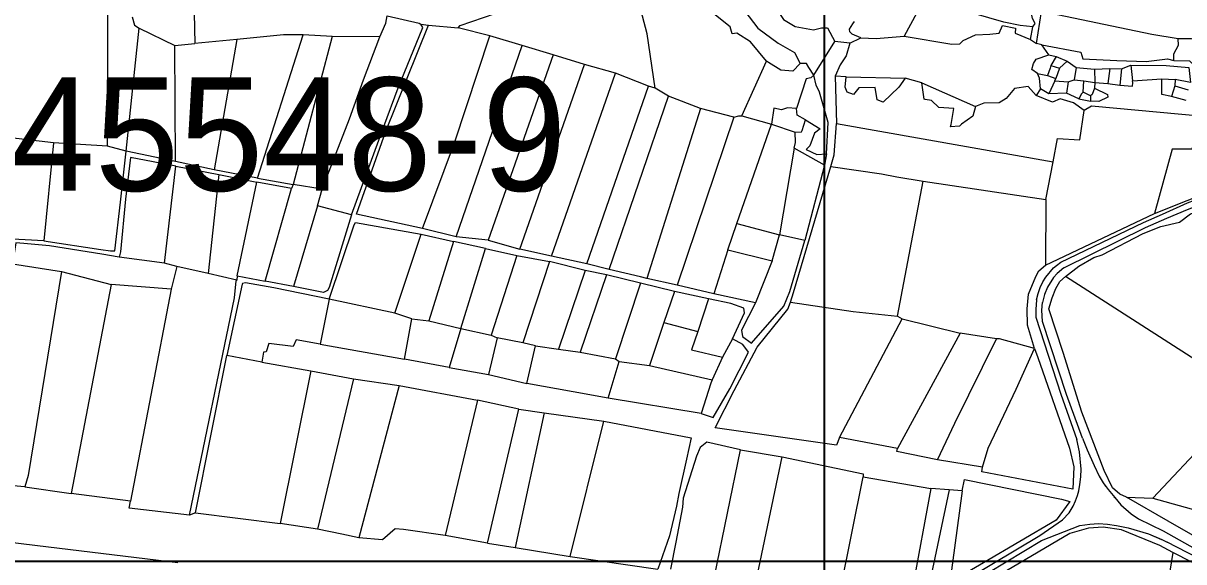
# Model space of a CAD drawing. Header units: metres. Extents: x 548946 to 557077, y 1838800 to 1845419.
# Drawn here: x 550434 to 551254, y 1842000 to 1842380 of the extents above; entities that cross this region are included whole.
import ezdxf
from ezdxf.enums import TextEntityAlignment as Align

# ---------------------------------------------------------------- set-up
doc = ezdxf.new("R2010")
doc.units = ezdxf.units.M
doc.header["$LTSCALE"] = 28
for name, color, linetype, lineweight in [('10', 7, 'Continuous', 13), ('22', 7, 'Continuous', 13), ('55', 7, 'Continuous', 35), ('60', 7, 'Continuous', 25)]:
    doc.layers.add(name, color=color, linetype=linetype, lineweight=lineweight)

msp = doc.modelspace()

# ---------------------------------------------------------------- linework, layer by layer
at = {"layer": '10'}
for p, q in [((550493.68, 1842292.91), (550493.9, 1842387.1)), ((550554.69, 1842386.86), (550555.17, 1842365.33)), ((550506.69, 1842289.44), (550516.07, 1842376.24)), ((550714.88, 1842379.04), (550720.26, 1842378.25)), ((550720.26, 1842378.25), (550741.33, 1842376.49)), ((551145.62, 1842368.18), (551147.32, 1842377.22)), ((550585.02, 1842368.28), (550555.17, 1842365.33)), ((550585.02, 1842368.28), (550569.02, 1842276.2)), ((550599.49, 1842270.44), (550631.88, 1842371.45)), ((550652.41, 1842370.3), (550631.88, 1842371.45)), ((551018.02, 1842365.58), (551025.72, 1842369.28)), ((551145.62, 1842368.18), (551149.77, 1842365.44)), ((550541.26, 1842363.95), (550555.17, 1842365.33)), ((550541.72, 1842282), (550541.26, 1842363.95)), ((550739.81, 1842228.86), (550786.58, 1842364)), ((550992.64, 1842342.95), (551007.4, 1842366.89)), ((551018.02, 1842365.58), (551007.4, 1842366.89)), ((551158.48, 1842357.34), (551153.7, 1842364.39)), ((550808.38, 1842357.43), (550762.44, 1842226.64)), ((550941.65, 1842314.41), (550959.07, 1842353)), ((551163.75, 1842356.13), (551171.57, 1842352.98)), ((551171.57, 1842352.98), (551166.05, 1842348.07)), ((551171.57, 1842352.98), (551177.81, 1842348.44)), ((550784.94, 1842220.17), (550830.64, 1842350.54)), ((550807.21, 1842215.21), (550852.38, 1842344.42)), ((551159.89, 1842349.83), (551166.05, 1842348.07)), ((551166.05, 1842348.07), (551163.45, 1842340.58)), ((551177.81, 1842348.44), (551176.53, 1842339.72)), ((551177.81, 1842348.44), (551190.85, 1842347.33)), ((551190.85, 1842347.33), (551201.58, 1842347.67)), ((551190.85, 1842347.33), (551191.17, 1842337.88)), ((551201.58, 1842347.67), (551200.2, 1842337.26)), ((551201.58, 1842347.67), (551209.93, 1842347.43)), ((551209.93, 1842347.43), (551208.71, 1842335.92)), ((551209.93, 1842347.43), (551216.57, 1842350.06)), ((551216.57, 1842350.06), (551217.79, 1842338.97)), ((550832.3, 1842209.75), (550875.73, 1842335.38)), ((551007.52, 1842342.3), (551008.64, 1842309.03)), ((551015.32, 1842341.79), (551007.52, 1842342.3)), ((551015.32, 1842341.79), (551057.08, 1842340.89)), ((551068.88, 1842337.53), (551057.08, 1842340.89)), ((551068.88, 1842337.53), (551106.66, 1842320.81)), ((551162.87, 1842338.96), (551158.64, 1842329.82)), ((551162.87, 1842338.96), (551163.45, 1842340.58)), ((551162.87, 1842338.96), (551172.24, 1842338.24)), ((551172.24, 1842338.24), (551170.95, 1842330.28)), ((551182.85, 1842331.02), (551183.3, 1842339.07)), ((551183.3, 1842339.07), (551191.17, 1842337.88)), ((551191.17, 1842337.88), (551190.81, 1842333.8)), ((551191.17, 1842337.88), (551200.2, 1842337.26)), ((551200.2, 1842337.26), (551208.71, 1842335.92)), ((551217.79, 1842338.97), (551238.39, 1842340.43)), ((551247.59, 1842335.41), (551256.94, 1842332.64)), ((551258.56, 1842337.75), (551247.83, 1842339.86)), ((550847.98, 1842205.83), (550889.78, 1842328.22)), ((551152.76, 1842333.41), (551149.63, 1842328.61)), ((551179.76, 1842326.43), (551170.95, 1842330.28)), ((551188.09, 1842328.54), (551182.85, 1842331.02)), ((551188.09, 1842328.54), (551187.98, 1842324.56)), ((551255.48, 1842325.15), (551245.31, 1842327.97)), ((550912.46, 1842319.6), (550874.7, 1842199.53)), ((551179.76, 1842326.43), (551187.98, 1842324.56)), ((550936.14, 1842313.39), (550895.9, 1842194.86)), ((550941.65, 1842314.41), (550962.55, 1842308.46)), ((550938.28, 1842238.31), (550962.55, 1842308.46)), ((550962.55, 1842308.46), (550979.39, 1842302.73)), ((551008.64, 1842309.03), (551161.72, 1842281.94)), ((550506.69, 1842289.44), (550493.68, 1842292.91)), ((550978.73, 1842291.6), (550968.32, 1842230.3)), ((551000.01, 1842279.44), (550978.73, 1842291.6)), ((551001.61, 1842287.41), (551000.01, 1842279.44)), ((551000.01, 1842279.44), (550986.1, 1842226.43)), ((550599.49, 1842270.44), (550569.02, 1842276.2)), ((550572.29, 1842272.82), (550599.09, 1842267.61)), ((550585.22, 1842201.42), (550599.09, 1842267.61)), ((551156.41, 1842255.17), (551156.19, 1842208.83)), ((551156.19, 1842208.83), (551233.2, 1842245.42)), ((550715.2, 1842230.71), (550737.9, 1842225.6)), ((550963.1, 1842212.04), (550968.32, 1842230.3)), ((550986.1, 1842226.43), (550968.32, 1842230.3)), ((550737.9, 1842225.6), (550720.68, 1842169.55)), ((550760.59, 1842220.66), (550737.9, 1842225.6)), ((550743.1, 1842164.16), (550760.59, 1842220.66)), ((550762.44, 1842226.64), (550784.94, 1842220.17)), ((550533.8, 1842210.34), (550501.77, 1842214.65)), ((550782.79, 1842215.82), (550764.55, 1842159.44)), ((550931.87, 1842219.82), (550921.81, 1842188.58)), ((550584.88, 1842198.39), (550564.68, 1842202.93)), ((550585.22, 1842201.42), (550584.88, 1842198.39)), ((550496.14, 1842195.32), (550468.02, 1842047.78)), ((550538.65, 1842192.1), (550509.86, 1842042.3)), ((550951.46, 1842182.22), (550921.81, 1842188.58)), ((550918.21, 1842185.15), (550910.73, 1842162.16)), ((550886.61, 1842168.46), (550876.46, 1842138.06)), ((550886.61, 1842168.46), (550910.73, 1842162.16)), ((550935.06, 1842156.99), (550928.14, 1842144.06)), ((551095.88, 1842161), (551051.55, 1842079.57)), ((550796.05, 1842152.01), (550787.04, 1842154.18)), ((550555.84, 1842034.11), (550577.9, 1842145.07)), ((550847.35, 1842115.13), (550855.02, 1842140.93)), ((550667.43, 1842128.73), (550641.85, 1842022.65)), ((550699.52, 1842123.89), (550671.24, 1842016.36)), ((550822.62, 1842119.57), (550789.88, 1842125.44)), ((550755.05, 1842113.72), (550732.18, 1842018.04)), ((550784.1, 1842107.19), (550755.05, 1842113.72)), ((550847.35, 1842115.13), (550822.62, 1842119.57)), ((550913.08, 1842104.12), (550847.35, 1842115.13)), ((551300.49, 1842117.56), (551232.12, 1842044.37)), ((550762, 1842012.79), (550784.1, 1842107.19)), ((550802.09, 1842104.65), (550781.59, 1842009.64)), ((550820.46, 1842003.4), (550844.17, 1842098.71)), ((550922.5, 1841989.29), (550940.73, 1842078.54)), ((550940.73, 1842078.54), (550970.25, 1842073.69)), ((550951.62, 1841985.01), (550970.25, 1842073.69)), ((551111.62, 1842066.37), (551079.96, 1842071.5)), ((551010.96, 1841977.64), (551027.43, 1842059.62)), ((551027.43, 1842059.62), (551075.22, 1842051.24)), ((550435.11, 1842052.41), (550401.41, 1842055.33)), ((550435.11, 1842052.41), (550468.02, 1842047.78)), ((551075.22, 1842051.24), (551060.83, 1841974.04)), ((551088.22, 1842050.28), (551072.93, 1841978.89)), ((551088.22, 1842050.28), (551075.22, 1842051.24)), ((551097.41, 1842049.6), (551088.22, 1842050.28)), ((551097.41, 1842049.6), (551088.54, 1841984.99)), ((550509.86, 1842042.3), (550468.02, 1842047.78)), ((551242.89, 1842028.34), (551213.46, 1842045.24)), ((551213.46, 1842045.24), (551232.12, 1842044.37)), ((550555.84, 1842034.11), (550551.55, 1842032.38)), ((550555.84, 1842034.11), (550615.61, 1842026.68)), ((550641.85, 1842022.65), (550615.61, 1842026.68)), ((550762, 1842012.79), (550732.18, 1842018.04)), ((550762, 1842012.79), (550781.59, 1842009.64)), ((550781.59, 1842009.64), (550820.46, 1842003.4)), ((550820.46, 1842003.4), (550882.3, 1841994.47)), ((551246.23, 1842006.14), (551236.92, 1841950.29))]:
    msp.add_line(p, q, dxfattribs=at)
for points in [[(550901.56, 1842446.19), (550910.5, 1842439.3), (550926.34, 1842430.87), (550936.98, 1842423.63), (550948.38, 1842406.66), (550951.83, 1842402.81), (550961.06, 1842395.16), (550967.34, 1842388.03), (550971.14, 1842382.36), (550979.35, 1842377.48), (550992.33, 1842374.92), (550997.86, 1842376.4), (551002.24, 1842376.47), (551007.4, 1842366.89)], [(550887.98, 1842428.33), (550903.71, 1842418.43), (550914.31, 1842412.57), (550926.78, 1842403.59), (550940.77, 1842392.22), (550952.97, 1842376.22), (550967.47, 1842365.67), (550979.01, 1842358.91), (550982.92, 1842351.3)], [(551147.32, 1842377.22), (551148.85, 1842379.45), (551148.69, 1842380.01), (551147.13, 1842383.11), (551146.05, 1842387.82), (551146.13, 1842396.28), (551149.1, 1842400.69), (551152.45, 1842403.01), (551153.1, 1842417.74), (551151.13, 1842421.7)], [(550741.33, 1842376.49), (550742.7, 1842378.14), (550767.51, 1842386.57), (550828.76, 1842404.45), (550832.97, 1842405.53)], [(550959.07, 1842353), (550947.72, 1842366.63), (550938.18, 1842372.57), (550934.94, 1842372.21), (550933.48, 1842377.04), (550915.99, 1842391.08), (550886.7, 1842406.11), (550875.83, 1842398.68), (550869.33, 1842392.68)], [(550880.58, 1842333.88), (550874.9, 1842372.22), (550869.33, 1842392.68), (550862.24, 1842400.56)], [(551075.33, 1842395.29), (551065.37, 1842387.12), (551056.28, 1842370.5)], [(551147.32, 1842377.22), (551138.22, 1842378.11), (551126.69, 1842380.48), (551075.33, 1842395.29)], [(550685.87, 1842370.1), (550690.22, 1842379.84), (550691.14, 1842384.81)], [(550691.14, 1842384.81), (550713.64, 1842379.76), (550714.88, 1842379.04)], [(551153.7, 1842364.39), (551149.77, 1842365.44), (551153.33, 1842387.9)], [(551250.04, 1842368.73), (551231.38, 1842371.8), (551153.33, 1842387.9)], [(550510.95, 1842384.17), (550512.69, 1842378.3), (550516.07, 1842376.24), (550541.26, 1842363.95)], [(550665.84, 1842244.47), (550688.91, 1842306.82), (550698.9, 1842334.05), (550716.38, 1842376.57), (550714.88, 1842379.04)], [(550716.09, 1842234.71), (550669.53, 1842244.9), (550690.24, 1842303.59), (550720.26, 1842378.25)], [(550936.14, 1842313.39), (550912.46, 1842319.6), (550889.78, 1842328.22), (550880.58, 1842333.88), (550875.73, 1842335.38), (550852.38, 1842344.42), (550830.64, 1842350.54), (550808.38, 1842357.43), (550786.58, 1842364), (550763.73, 1842370.82), (550741.33, 1842376.49)], [(551025.72, 1842369.28), (551019.62, 1842372.02), (551018.07, 1842373.6), (551017.67, 1842375.58), (551020.16, 1842379.15), (551021.31, 1842381)], [(551056.28, 1842370.5), (551090, 1842364.8), (551095.7, 1842365.1), (551097.96, 1842367.39), (551106.87, 1842371.47), (551116.92, 1842372.01), (551123.56, 1842372.72), (551125.8, 1842378.12), (551134.98, 1842376.29), (551134.8, 1842372.72), (551145.62, 1842368.18)], [(550631.88, 1842371.45), (550617.97, 1842371.54), (550585.02, 1842368.28)], [(550685.87, 1842370.1), (550652.41, 1842370.3), (550624.65, 1842265.92)], [(550645.23, 1842262.52), (550664.61, 1842312.24), (550674.5, 1842339.82), (550685.87, 1842370.1)], [(550716.09, 1842234.71), (550738.62, 1842295.2), (550763.73, 1842370.82)], [(551025.72, 1842369.28), (551036.7, 1842369.01), (551056.28, 1842370.5)], [(551246.88, 1842353.4), (551246.92, 1842358.2), (551250.25, 1842364.21), (551250.04, 1842368.73)], [(551299.53, 1842363.2), (551292.18, 1842363.5), (551281.77, 1842366.09), (551259.29, 1842368.79), (551250.04, 1842368.73)], [(551018.02, 1842365.58), (551015.47, 1842356.71), (551011.23, 1842350.23), (551007.52, 1842342.3)], [(551153.7, 1842364.39), (551181.22, 1842359.23), (551182.58, 1842354.58), (551206.71, 1842353.48), (551227.42, 1842352.61), (551242.39, 1842354.62), (551246.88, 1842353.4)], [(550982.92, 1842351.3), (550977.75, 1842345.77), (550969.31, 1842346.52), (550960.63, 1842352.01), (550959.07, 1842353)], [(551150.53, 1842344.22), (551146.67, 1842347.04), (551147.81, 1842351.16), (551149.55, 1842354.3), (551158.48, 1842357.34)], [(551158.48, 1842357.34), (551163.75, 1842356.13), (551159.89, 1842349.83)], [(551246.88, 1842353.4), (551258.02, 1842353.15), (551261.85, 1842349.44), (551271.63, 1842341.94), (551308.85, 1842330.83)], [(550992.64, 1842342.95), (550988.93, 1842348.48), (550987.41, 1842351.24), (550982.92, 1842351.3)], [(551150.53, 1842344.22), (551157.55, 1842342.77), (551163.45, 1842340.58)], [(551152.76, 1842333.41), (551152, 1842340.95), (551150.53, 1842344.22)], [(551159.89, 1842349.83), (551159.48, 1842347.96), (551157.55, 1842342.77)], [(551216.57, 1842350.06), (551241.46, 1842349.9), (551257.39, 1842348.52), (551258.56, 1842337.75)], [(550992.64, 1842342.95), (550990.36, 1842341.25), (550987.25, 1842340.47), (550980.2, 1842319.52)], [(551001.61, 1842287.41), (551002.57, 1842309.51), (550996.54, 1842330.94), (550994.12, 1842335.98), (550992.64, 1842342.95)], [(551057.08, 1842340.89), (551052.52, 1842334.52), (551041.55, 1842323.95), (551037.26, 1842325.69), (551035.81, 1842334.32), (551024.45, 1842334.08), (551020.57, 1842329.49), (551016.03, 1842331.08), (551014.73, 1842334.52), (551015.32, 1842341.79)], [(551106.66, 1842320.81), (551104.97, 1842313.99), (551096.86, 1842308.55), (551095.57, 1842307.03), (551089.2, 1842306.57), (551089.63, 1842308.29), (551091.4, 1842319.41), (551080.82, 1842320.27), (551075.74, 1842325.05), (551071.2, 1842325.81), (551070.4, 1842326.14), (551068.88, 1842337.53)], [(551172.24, 1842338.24), (551176.53, 1842339.72), (551183.3, 1842339.07)], [(551208.71, 1842335.92), (551217.78, 1842335.31), (551217.81, 1842337.61), (551217.79, 1842338.97)], [(551245.31, 1842327.97), (551238.35, 1842329.44), (551238.39, 1842340.43)], [(551238.39, 1842340.43), (551247.83, 1842339.86), (551247.59, 1842335.41), (551245.31, 1842327.97)], [(551149.63, 1842328.61), (551143.95, 1842334.93), (551134.42, 1842333.67), (551128.48, 1842326.62), (551123.59, 1842323.61), (551112.54, 1842323.21), (551106.66, 1842320.81)], [(551183.49, 1842317.98), (551176.1, 1842323.57), (551166.52, 1842326.36), (551161.2, 1842323.94), (551149.63, 1842328.61)], [(551170.95, 1842330.28), (551158.64, 1842329.82), (551152.76, 1842333.41)], [(551182.85, 1842331.02), (551181.6, 1842329.97), (551179.76, 1842326.43)], [(551190.81, 1842333.8), (551199.91, 1842329.33), (551200.23, 1842327.45), (551193.98, 1842324.54), (551187.98, 1842324.56)], [(551190.81, 1842333.8), (551189.21, 1842329.46), (551188.09, 1842328.54)], [(550980.2, 1842319.52), (550973.95, 1842320.06), (550969.61, 1842318.49), (550964.35, 1842319.73), (550962.55, 1842308.46)], [(550986.57, 1842311.45), (550980.69, 1842314.68), (550980.2, 1842319.52)], [(551265.65, 1842308.05), (551267.83, 1842313.79), (551188.7, 1842321.2), (551183.49, 1842317.98)], [(550455.43, 1842295.31), (550408.47, 1842300.78), (550406.48, 1842311.29)], [(550936.14, 1842313.39), (550939.58, 1842314.43), (550941.65, 1842314.41)], [(550979.39, 1842302.73), (550983.77, 1842303.01), (550984.24, 1842304.04), (550986.57, 1842311.45)], [(550986.57, 1842311.45), (550997, 1842305.06), (550993.07, 1842302.12), (550989.72, 1842293.19), (550987.19, 1842290.56), (550994.78, 1842287.08), (551001.61, 1842287.41)], [(551161.72, 1842281.94), (551164.74, 1842298.28), (551180.53, 1842297.5), (551183.49, 1842317.98)], [(550978.73, 1842291.6), (550979.56, 1842295.52), (550979.39, 1842302.73)], [(551004.58, 1842278.46), (551006.98, 1842286.79), (551008.64, 1842309.03)], [(551265.65, 1842308.05), (551259.69, 1842290.9), (551245.8, 1842290.89), (551233.2, 1842245.42)], [(550493.68, 1842292.91), (550455.43, 1842295.31), (550448.71, 1842225.98)], [(550448.71, 1842225.98), (550488.91, 1842219.89), (550495.64, 1842219.11), (550498.68, 1842219.04), (550502.81, 1842253.41), (550506.69, 1842289.44)], [(550569.02, 1842276.2), (550541.72, 1842282), (550506.69, 1842289.44)], [(550541.91, 1842278.73), (550509.93, 1842284.87), (550506.19, 1842255.45), (550502.72, 1842218.38), (550501.77, 1842214.65)], [(550542.53, 1842207.91), (550533.8, 1842210.34), (550541.91, 1842278.73)], [(550541.91, 1842278.73), (550572.29, 1842272.82), (550564.68, 1842202.93), (550542.53, 1842207.91)], [(550976.16, 1842182.71), (550978.15, 1842189.71), (551004.58, 1842278.46)], [(551004.58, 1842278.46), (551040.41, 1842273.38), (551051.23, 1842271.3), (551069.85, 1842268.31)], [(551051.74, 1842172.99), (551069.85, 1842268.31), (551156.41, 1842255.17), (551161.72, 1842281.94)], [(550599.49, 1842270.44), (550624.65, 1842265.92), (550623.52, 1842263.02), (550599.09, 1842267.61)], [(550585.22, 1842201.42), (550605.06, 1842197.64), (550623.52, 1842263.02)], [(550665.84, 1842244.47), (550641.92, 1842250.9), (550645.23, 1842262.52), (550624.65, 1842265.92)], [(551233.2, 1842245.42), (551279.3, 1842263.67), (551294.25, 1842265.67), (551315.24, 1842267.19), (551321.01, 1842266.44)], [(551170.34, 1842200.88), (551179.84, 1842208.11), (551190.4, 1842214.35), (551196.2, 1842216.23), (551225.1, 1842231.17), (551237.73, 1842236.29), (551250.79, 1842239.31), (551258.69, 1842245.06), (551273.13, 1842249.4), (551284.85, 1842251.12), (551292.41, 1842253), (551310.44, 1842254.28)], [(550641.92, 1842250.9), (550624.89, 1842193.86), (550605.06, 1842197.64)], [(550665.84, 1842244.47), (550650.21, 1842193.1), (550648.95, 1842191.1), (550646.29, 1842189.73), (550624.89, 1842193.86)], [(550650.24, 1842184.81), (550667.78, 1842237.29), (550668.85, 1842238.92), (550715.2, 1842230.71)], [(550931.87, 1842219.82), (550938.28, 1842238.31), (550968.32, 1842230.3)], [(550448.71, 1842225.98), (550422.16, 1842227.55), (550393.99, 1842228.91), (550393.81, 1842225.86), (550388.64, 1842206.77), (550387.48, 1842202.86), (550385.35, 1842201.05), (550377.52, 1842204.7)], [(550708.56, 1842171.12), (550696.48, 1842175.1), (550715.2, 1842230.71)], [(550762.44, 1842226.64), (550739.81, 1842228.86), (550716.09, 1842234.71)], [(550501.77, 1842214.65), (550489.66, 1842216.59), (550452.71, 1842222.6), (550434.52, 1842224.25), (550428.94, 1842224.64), (550426.53, 1842209.92)], [(550760.59, 1842220.66), (550782.79, 1842215.82), (550805.8, 1842211.52)], [(550951.46, 1842182.22), (550941.37, 1842163.02), (550942.18, 1842158.58), (550948.59, 1842153.97), (550971.42, 1842179.89), (550975.71, 1842190.35), (550986.1, 1842226.43)], [(550847.98, 1842205.83), (550832.3, 1842209.75), (550807.21, 1842215.21), (550784.94, 1842220.17)], [(550931.87, 1842219.82), (550963.1, 1842212.04), (550951.46, 1842182.22)], [(550426.53, 1842209.92), (550461.08, 1842204.55), (550496.14, 1842195.32)], [(550461.08, 1842204.55), (550437.56, 1842060.39), (550435.11, 1842052.41)], [(550542.53, 1842207.91), (550538.65, 1842192.1), (550496.14, 1842195.32)], [(550831.05, 1842205.18), (550805.8, 1842211.52), (550787.04, 1842154.18)], [(550846.12, 1842202.12), (550831.05, 1842205.18), (550812.24, 1842149.65)], [(550874.7, 1842199.53), (550870.21, 1842200.77), (550847.98, 1842205.83)], [(551148.55, 1842150.03), (551143.45, 1842166.66), (551143.28, 1842178.08), (551144.2, 1842188.54), (551149.42, 1842200.86), (551151.42, 1842204.95), (551156.19, 1842208.83)], [(550551.55, 1842032.38), (550583.25, 1842185.88), (550584.54, 1842197.8), (550584.88, 1842198.39)], [(550650.24, 1842184.81), (550611.13, 1842192.89), (550591.17, 1842196.49), (550589.04, 1842196.07), (550588.75, 1842195.56), (550577.9, 1842145.07)], [(550870.09, 1842196.28), (550846.12, 1842202.12), (550827.56, 1842147.49)], [(550894.12, 1842190.28), (550870.09, 1842196.28), (550852.56, 1842142.71)], [(550921.81, 1842188.58), (550895.9, 1842194.86), (550874.7, 1842199.53)], [(551213.46, 1842045.24), (551208.71, 1842047.19), (551203.53, 1842051.83), (551197.68, 1842063.98), (551181.95, 1842105.13), (551168.71, 1842147.2), (551158.62, 1842178.19), (551161.03, 1842185.76), (551163.4, 1842192.53), (551166.42, 1842197.5), (551170.34, 1842200.88)], [(551300.49, 1842117.56), (551275.34, 1842128.18), (551278.28, 1842131.83), (551170.34, 1842200.88)], [(550918.21, 1842185.15), (550894.12, 1842190.28), (550886.61, 1842168.46)], [(550696.48, 1842175.1), (550650.24, 1842184.81), (550643.73, 1842153.2), (550703.41, 1842142.48)], [(550935.06, 1842156.99), (550943.5, 1842175.37), (550943.14, 1842178.64), (550933.91, 1842181.85), (550918.21, 1842185.15)], [(551010.58, 1842087.32), (551008.53, 1842081.99), (550922.81, 1842094.01), (550936.38, 1842120.51), (550952.51, 1842151), (550974.29, 1842177.77), (550976.16, 1842182.71)], [(550976.16, 1842182.71), (551020.23, 1842176.23), (551051.74, 1842172.99)], [(550734.96, 1842136.58), (550703.41, 1842142.48), (550708.56, 1842171.12), (550720.68, 1842169.55)], [(551051.55, 1842079.57), (551010.58, 1842087.32), (551054.89, 1842171.1)], [(551051.74, 1842172.99), (551054.89, 1842171.1), (551095.88, 1842161)], [(550720.68, 1842169.55), (550743.1, 1842164.16), (550764.55, 1842159.44), (550768.95, 1842157.62)], [(550743.1, 1842164.16), (550734.96, 1842136.58), (550762.62, 1842131.65)], [(550643.73, 1842153.2), (550626.86, 1842156.33), (550624.71, 1842151.55), (550607.54, 1842153.54), (550605.69, 1842147.82), (550603.86, 1842147.57), (550602.68, 1842140.53), (550577.9, 1842145.07)], [(550787.04, 1842154.18), (550768.95, 1842157.62), (550762.62, 1842131.65), (550789.88, 1842125.44)], [(550910.73, 1842162.16), (550906.19, 1842149.14), (550928.14, 1842144.06), (550920.77, 1842128.09)], [(550913.08, 1842104.12), (550921.53, 1842101.45), (550933.22, 1842121.6), (550946.35, 1842147.54), (550942.49, 1842153.02), (550935.06, 1842156.99)], [(551079.96, 1842071.5), (551092.05, 1842097.32), (551121.57, 1842156.82), (551095.88, 1842161)], [(551148.55, 1842150.03), (551123.63, 1842156.82), (551121.57, 1842156.82)], [(550789.88, 1842125.44), (550796.05, 1842152.01), (550812.24, 1842149.65)], [(550812.24, 1842149.65), (550827.56, 1842147.49), (550852.56, 1842142.71), (550855.02, 1842140.93)], [(551111.62, 1842066.37), (551115.78, 1842079.82), (551135.57, 1842121.42), (551148.55, 1842150.03)], [(551148.55, 1842150.03), (551150.73, 1842143.72), (551173.17, 1842079.73), (551176.16, 1842066.62), (551175.57, 1842050.85)], [(550602.68, 1842140.53), (550637.14, 1842134.28), (550615.61, 1842026.68)], [(550855.02, 1842140.93), (550876.46, 1842138.06), (550920.77, 1842128.09)], [(550637.14, 1842134.28), (550667.43, 1842128.73), (550699.52, 1842123.89), (550755.05, 1842113.72)], [(550920.77, 1842128.09), (550919.89, 1842125.64), (550913.08, 1842104.12)], [(550784.1, 1842107.19), (550802.09, 1842104.65), (550844.17, 1842098.71)], [(550844.17, 1842098.71), (550905.96, 1842087.16), (550902.65, 1842072.1), (550897.26, 1842047.7), (550895.55, 1842038.78), (550890.71, 1842017.85), (550882.3, 1841994.47)], [(551232.12, 1842044.37), (551310.74, 1842022.51), (551348.24, 1842102.36)], [(550940.73, 1842078.54), (550917.04, 1842083.92), (550912.15, 1842080.12), (550909.68, 1842074.2), (550900.31, 1842044.5), (550899.87, 1842038.22), (550895.11, 1842013.43), (550891.39, 1841994.33)], [(550970.25, 1842073.69), (551027.39, 1842061.68), (551027.43, 1842059.62)], [(551079.96, 1842071.5), (551051.09, 1842077.48), (551051.55, 1842079.57)], [(551175.57, 1842050.85), (551111.15, 1842063.15), (551111.62, 1842066.37)], [(551097.41, 1842049.6), (551098.97, 1842057.69), (551167.46, 1842043.78), (551173.47, 1842042)], [(550551.55, 1842032.38), (550508.83, 1842037.42), (550509.86, 1842042.3)], [(551173.47, 1842042), (551163.86, 1842029), (551112.5, 1841998.71), (551088.54, 1841984.99)], [(551209.9, 1842022.1), (551196.96, 1842023.92), (551186.58, 1842023.23), (551173.36, 1842019.44), (551093.06, 1841972.17), (551056.22, 1841957.85), (551039.52, 1841954.19), (551008.48, 1841952.02)], [(551650.83, 1841992.03), (551624.05, 1841973.43), (551484.49, 1841923.05), (551450.81, 1841909.6), (551449.49, 1841908.75), (551431.63, 1841919.95), (551242.89, 1842028.34)], [(550345.48, 1842023), (550451.87, 1842010.08), (550543.29, 1841999.15)], [(550671.24, 1842016.36), (550659.19, 1842019.04), (550641.85, 1842022.65)], [(550732.18, 1842018.04), (550702.58, 1842022.45), (550696.72, 1842022.89), (550687.86, 1842015.16), (550671.24, 1842016.36)], [(551246.23, 1842006.14), (551237.08, 1842010.97), (551209.9, 1842022.1)], [(551708.62, 1841704.14), (551690.44, 1841761.37), (551689.66, 1841763.53), (551687.67, 1841766.42), (551426.66, 1841910.21), (551299.39, 1841979.02), (551246.23, 1842006.14)]]:
    msp.add_lwpolyline(points, dxfattribs=at)
at = {"layer": '22'}
for p, q in [((551167, 1842117.85), (551178.3, 1842085.77)), ((551167, 1842117.85), (551178.3, 1842085.77)), ((551182.31, 1842086.79), (551171, 1842117.58)), ((551182.31, 1842086.79), (551171, 1842117.58))]:
    msp.add_line(p, q, dxfattribs=at)
for points in [[(551167.06, 1842210.97), (551225.45, 1842238.99), (551238.82, 1842244.98), (551256.41, 1842252.82), (551266.38, 1842256.69), (551280.28, 1842260.32), (551293, 1842261.67), (551313.13, 1842262.14), (551321.64, 1842261.41)], [(551167.06, 1842210.97), (551225.45, 1842238.99), (551238.82, 1842244.98), (551256.41, 1842252.82), (551266.38, 1842256.69), (551280.28, 1842260.32), (551293, 1842261.67), (551313.13, 1842262.14), (551313.36, 1842262.12)], [(551169.1, 1842207.05), (551226.74, 1842235.45), (551242.02, 1842241.99), (551256.46, 1842248.22), (551266.98, 1842252.3), (551279.95, 1842255.97), (551290.78, 1842257.25), (551311.44, 1842258.49), (551322.17, 1842257.19)], [(551169.1, 1842207.05), (551226.74, 1842235.45), (551242.02, 1842241.99), (551256.46, 1842248.22), (551266.98, 1842252.3), (551279.95, 1842255.97), (551290.78, 1842257.25), (551311.44, 1842258.49), (551311.98, 1842258.42)], [(551149.94, 1842184.39), (551151.01, 1842188.83), (551152.38, 1842193.13), (551154.31, 1842197.16), (551156.38, 1842200.56), (551161.98, 1842207.02), (551163.87, 1842208.71), (551167.06, 1842210.97)], [(551149.94, 1842184.39), (551151.01, 1842188.83), (551152.38, 1842193.13), (551154.31, 1842197.16), (551156.38, 1842200.56), (551161.98, 1842207.02), (551163.87, 1842208.71), (551167.06, 1842210.97)], [(551169.1, 1842207.05), (551164.45, 1842202.97), (551161.92, 1842200.12), (551157.63, 1842193.28), (551155.62, 1842188.28), (551154.18, 1842182.63)], [(551169.1, 1842207.05), (551164.45, 1842202.97), (551161.92, 1842200.12), (551157.63, 1842193.28), (551155.62, 1842188.28), (551154.18, 1842182.63)], [(551149.94, 1842184.39), (551149.31, 1842177.62), (551149.41, 1842172.14), (551167, 1842117.85)], [(551149.94, 1842184.39), (551149.31, 1842177.62), (551149.41, 1842172.14), (551167, 1842117.85)], [(551171, 1842117.58), (551154.07, 1842169.12), (551153.7, 1842177.06), (551154.18, 1842182.63)], [(551171, 1842117.58), (551154.07, 1842169.12), (551153.7, 1842177.06), (551154.18, 1842182.63)], [(551012.86, 1841963.79), (551019.59, 1841963.54), (551026.19, 1841963.87), (551031.4, 1841964.19), (551040.47, 1841965.28), (551051.91, 1841967.76), (551057.57, 1841969.28), (551069.99, 1841973.34), (551083.41, 1841978.8), (551092.64, 1841982.76), (551101.27, 1841987.72), (551152.23, 1842018.06), (551168.3, 1842029.08), (551172.89, 1842034.17), (551175.72, 1842038.88), (551177.41, 1842042.49), (551178.84, 1842046.42), (551179.72, 1842049.73), (551180.58, 1842054.15), (551181.14, 1842059.56), (551181.33, 1842065.04), (551180.35, 1842077.08), (551178.3, 1842085.77)], [(551180.57, 1842054.1), (551180.58, 1842054.15), (551181.14, 1842059.56), (551181.33, 1842065.04), (551180.35, 1842077.08), (551178.3, 1842085.77)], [(551182.31, 1842086.79), (551185.63, 1842078.56), (551190.53, 1842067.6), (551194.21, 1842060.03), (551197.03, 1842055.32), (551198.67, 1842053.01)], [(551182.31, 1842086.79), (551185.63, 1842078.56), (551190.53, 1842067.6), (551194.21, 1842060.03), (551197.03, 1842055.32), (551200.42, 1842050.56)], [(551200.42, 1842050.56), (551205.09, 1842044.82), (551209.4, 1842039.83), (551216.71, 1842033.43), (551221.9, 1842029.87)], [(551012.86, 1841963.79), (551019.59, 1841963.54), (551026.19, 1841963.87), (551031.4, 1841964.19), (551040.47, 1841965.28), (551051.91, 1841967.76), (551057.57, 1841969.28), (551069.99, 1841973.34), (551083.41, 1841978.8), (551092.64, 1841982.76), (551101.27, 1841987.72), (551152.23, 1842018.06), (551168.3, 1842029.08), (551172.89, 1842034.17), (551175.72, 1842038.88), (551176.51, 1842040.58)], [(551204.53, 1842045.51), (551205.09, 1842044.82), (551209.4, 1842039.83), (551216.71, 1842033.43), (551221.9, 1842029.87)], [(551103.53, 1841984.36), (551153.48, 1842014.58), (551180.54, 1842025.27), (551187.44, 1842026.17), (551193.54, 1842026.54), (551200.1, 1842026.03), (551206.42, 1842025.18), (551214.72, 1842023.47), (551228.99, 1842019.25), (551238.21, 1842015.38)], [(551103.53, 1841984.36), (551153.48, 1842014.58), (551180.54, 1842025.27), (551187.44, 1842026.17), (551193.54, 1842026.54), (551200.1, 1842026.03), (551206.42, 1842025.18), (551214.72, 1842023.47), (551228.99, 1842019.25), (551238.51, 1842015.25), (551242.13, 1842013.36)], [(551221.9, 1842029.87), (551239.24, 1842021.5), (551240.22, 1842020.95)], [(551221.9, 1842029.87), (551239.24, 1842021.5), (551293.68, 1841990.86), (551429.76, 1841917.13), (551687.27, 1841775.63)], [(551428.35, 1841913.7), (551292.21, 1841987.46), (551242.13, 1842013.36)]]:
    msp.add_lwpolyline(points, dxfattribs=at)
at = {"layer": '60'}
for p, q in [((551000, 1840000), (551000, 1845000)), ((549000, 1842000), (552000, 1842000))]:
    msp.add_line(p, q, dxfattribs=at)

# ---------------------------------------------------------------- texts
at = {"layer": '55'}
msp.add_text('845548-9', height=80, dxfattribs=at).set_placement((550591.72, 1842261.39), align=Align.CENTER)

doc.saveas('drawing.dxf')
